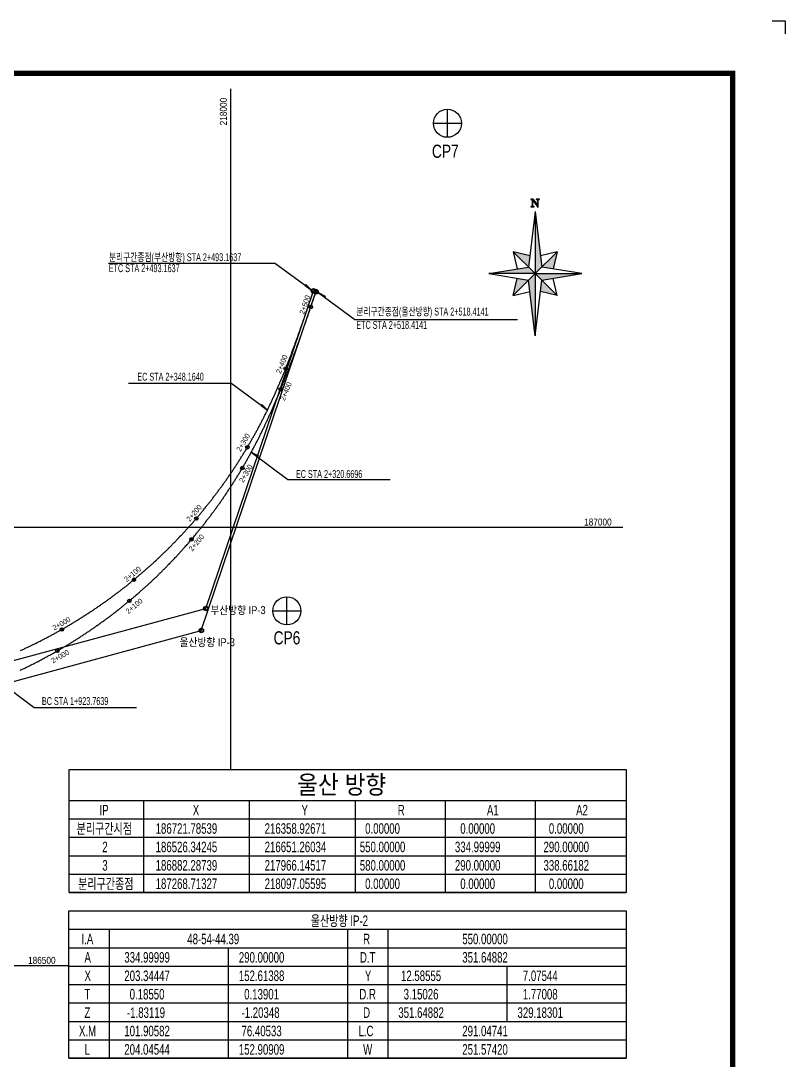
# Model space of a CAD drawing. Header units: inches. Extents: x 0 to 2523, y 0 to 1782.
# Drawn here: x 1651 to 2523, y 596 to 1782 of the extents above; entities that cross this region are included whole.
import ezdxf
from ezdxf.enums import TextEntityAlignment as Align

# ---------------------------------------------------------------- set-up
doc = ezdxf.new("R2010")
doc.units = ezdxf.units.IN
doc.header["$LTSCALE"] = 12
doc.header["$MEASUREMENT"] = 0
for name, color, linetype in [('CA-ALGN-CNTL', 2, 'Continuous'), ('CA-ALGN-STSM', 2, 'Continuous'), ('CA-ALGN-TEXT', 3, 'Continuous'), ('CA-LEAL', 1, 'Continuous'), ('CA-LEAT', 3, 'Continuous'), ('CA-TABL-LIN1', 4, 'Continuous'), ('CA-TABL-LIN2', 1, 'Continuous'), ('CA-TABL-TEX1', 6, 'Continuous'), ('CA-TABL-TEX2', 3, 'Continuous'), ('CV-GRID-LINE', 1, 'Continuous'), ('CV-GRID-TEXT', 4, 'Continuous'), ('CV-SURV-SYMB', 3, 'Continuous'), ('CV-SURV-TEXT', 3, 'Continuous'), ('CX-BORD', 3, 'Continuous'), ('CX-BORD-LIN1', 4, 'Continuous'), ('CX-BORD-LIN2', 3, 'Continuous'), ('CX-BORD-TEX2', 7, 'Continuous'), ('CX-BORD-TEX3', 6, 'Continuous'), ('CX-MISC', 2, 'Continuous'), ('CZ-SYMB', 2, 'Continuous'), ('CZ-TEX1', 6, 'Continuous'), ('CZ-TEX3', 2, 'Continuous')]:
    doc.layers.add(name, color=color, linetype=linetype)
doc.styles.add('GHG1', font='Dotum.ttf')
doc.styles.add('GHS', font='Dotum.ttf')
doc.styles.add('RP2', font='Dotum.ttf')
doc.styles.add('TB_TEXT', font='Dotum.ttf')
doc.styles.add('TB_WBTXT', font='Dotum.ttf')
doc.styles.add('TB_WMTXT', font='Dotum.ttf')

# ---------------------------------------------------------------- blocks, each defined once
blk = doc.blocks.new('CXBLKA1-KHCA-부산~울산109_K2H')
at = {"layer": 'CX-BORD-LIN1', "const_width": 2}
blk.add_lwpolyline([(821, 20), (25, 20), (25, 574), (821, 574)], close=True, dxfattribs=at)
at = {"layer": 'CX-MISC'}
blk.add_line((836, 594), (841, 594), dxfattribs=at)
blk.add_lwpolyline([(836, 594), (841, 594), (841, 589)], dxfattribs=at)
at = {"layer": 'CX-BORD-LIN1', "style": 'TB_TEXT'}
for tag, height, p in [('TR_RNUM4', 3, (310.11, 46.64)), ('TR_RDAT4', 3.5, (342.5, 47)), ('TR_DGN4', 3.5, (484.12, 47)), ('TR_CHK4', 3.5, (524.12, 47)), ('TR_APP4', 3.5, (564.12, 47)), ('TR_RNUM3', 3, (310.11, 40.64)), ('TR_RDAT3', 3.5, (342.5, 41)), ('TR_DGN3', 3.5, (484.12, 41)), ('TR_CHK3', 3.5, (524.12, 41)), ('TR_APP3', 3.5, (564.12, 41)), ('TR_RNUM2', 3, (310.11, 34.64)), ('TR_RDAT2', 3.5, (342.5, 35)), ('TR_DGN2', 3.5, (484.12, 35)), ('TR_CHK2', 3.5, (524.12, 35)), ('TR_APP2', 3.5, (564.12, 35)), ('TR_RNUM1', 3, (310.11, 28.64)), ('TR_RDAT1', 3.5, (342.5, 29)), ('TR_DGN1', 3.5, (484.12, 29)), ('TR_CHK1', 3.5, (524.12, 29)), ('TR_APP1', 3.5, (564.12, 29))]:
    blk.add_attdef(tag, text='', height=height, dxfattribs=at).set_placement(p, align=Align.MIDDLE_CENTER)
for tag, p in [('TR_RCON4', (367.3, 47)), ('TR_RCON3', (367.3, 41)), ('TR_RCON2', (367.3, 35)), ('TR_RCON1', (367.3, 29))]:
    blk.add_attdef(tag, text='', height=3.5, dxfattribs=at).set_placement(p, align=Align.MIDDLE_LEFT)
at = {"layer": 'CX-BORD-LIN2', "style": 'TB_TEXT'}
blk.add_attdef('TD_VERSION', text='', height=3, rotation=90, dxfattribs=at).set_placement((825.5, 68.01), align=Align.MIDDLE_CENTER)
at = {"layer": 'CX-BORD-TEX2', "style": 'TB_WMTXT'}
for tag, height, p in [('TB_CNAME', 5, (40.34, 551.83)), ('TB_CSCOP', 4, (41.63, 543.83))]:
    blk.add_attdef(tag, text='', height=height, dxfattribs=at).set_placement(p, align=Align.BOTTOM_LEFT)
at = {"layer": 'CX-BORD-TEX2', "style": 'TB_WBTXT'}
for tag, height, p in [('TB_MTITIL', 10, (423, 553.33)), ('TB_STITL', 7, (423, 538.33))]:
    blk.add_attdef(tag, text='', height=height, dxfattribs=at).set_placement(p, align=Align.MIDDLE_CENTER)
at = {"layer": 'CX-BORD-TEX3', "style": 'TB_TEXT'}
for tag, height, p in [('TD_DCOMP', 4.5, (242.5, 45)), ('TD_CSECT', 4.5, (636, 45)), ('TD_DNAME_TOP', 4.5, (780, 45)), ('TD_DNAME_MAIN', 4.5, (780, 39.01)), ('TD_CCOMP', 4.5, (242.5, 35)), ('TD_HSCAL', 4.5, (651.7, 35.24)), ('TD_VSCAL', 4.5, (680.78, 35.24)), ('TD_DNAME_BOT', 3, (780, 33.65)), ('TD_CNAME', 4.5, (90, 25.75)), ('TD_FIELD', 4.5, (207.5, 25.53)), ('TD_CSTEP', 4.5, (278.24, 25.53)), ('TD_DWGCODE', 4.5, (666, 25.39)), ('TD_DWGNO', 4.5, (780, 25.39))]:
    blk.add_attdef(tag, text='', height=height, dxfattribs=at).set_placement(p, align=Align.MIDDLE_CENTER)
at = {"layer": 'CX-BORD-TEX3', "style": 'TB_TEXT', "width": 0.9}
blk.add_attdef('TD_CDIST', text='', height=4, dxfattribs=at).set_placement((681, 45), align=Align.MIDDLE_CENTER)

msp = doc.modelspace()

# ---------------------------------------------------------------- hatches: boundary and pattern name
at = {"layer": 'CA-LEAL'}
for points in [[(1982.2, 1474.7), (1975.9, 1481.2), (1975, 1480)], [(1997.2, 1466.8), (1998, 1467.9), (1990, 1472.1)], [(1932.1, 1337.9), (1925.8, 1344.4), (1924.9, 1343.2)], [(1920.8, 1284.5), (1921.7, 1285.6), (1913.6, 1289.8)]]:
    msp.add_hatch(color=1, dxfattribs=at).paths.add_polyline_path(points)

# ---------------------------------------------------------------- linework, layer by layer
at = {"layer": 'CA-ALGN-CNTL', "linetype": 'Continuous'}
for p, q in [((1856.6, 1086.5), (1987.5, 1472.9)), ((1861.9, 1111.6), (1984.7, 1473.9)), ((520.4, 748.4), (1861.9, 1111.6)), ((541.7, 730.6), (1856.6, 1086.5))]:
    msp.add_line(p, q, dxfattribs=at)
at = {"layer": 'CA-ALGN-CNTL'}
for points in [[(1649.8, 1041.1), (1650.7, 1041.6), (1651.7, 1042), (1652.6, 1042.4), (1653.5, 1042.9), (1654.4, 1043.3), (1655.3, 1043.7), (1656.2, 1044.2), (1657.1, 1044.6), (1658, 1045), (1658.9, 1045.5), (1659.8, 1045.9), (1660.7, 1046.3), (1661.6, 1046.8), (1662.4, 1047.2), (1663.3, 1047.7), (1664.2, 1048.1), (1665.1, 1048.6), (1666, 1049), (1666.9, 1049.5), (1667.8, 1049.9), (1668.7, 1050.4), (1669.6, 1050.9), (1670.5, 1051.3), (1671.4, 1051.8), (1672.2, 1052.2), (1673.1, 1052.7), (1674, 1053.2), (1674.9, 1053.6), (1675.8, 1054.1), (1676.7, 1054.6), (1677.6, 1055), (1678.4, 1055.5), (1679.3, 1056), (1680.2, 1056.5), (1681.1, 1056.9), (1681.9, 1057.4), (1682.8, 1057.9), (1683.7, 1058.4), (1684.6, 1058.9), (1685.5, 1059.3), (1686.3, 1059.8), (1687.2, 1060.3), (1688.1, 1060.8), (1688.9, 1061.3), (1689.8, 1061.8), (1690.7, 1062.3), (1691.6, 1062.8), (1692.4, 1063.3), (1693.3, 1063.8), (1694.2, 1064.3), (1695, 1064.8), (1695.9, 1065.3), (1696.7, 1065.8), (1697.6, 1066.3), (1698.5, 1066.8), (1699.3, 1067.3), (1700.2, 1067.8), (1701, 1068.3), (1701.9, 1068.8), (1702.8, 1069.4), (1703.6, 1069.9), (1704.5, 1070.4), (1705.3, 1070.9), (1706.2, 1071.4), (1707, 1072), (1707.9, 1072.5), (1708.7, 1073), (1709.6, 1073.5), (1710.4, 1074.1), (1711.3, 1074.6), (1712.1, 1075.1), (1713, 1075.6), (1713.8, 1076.2), (1714.7, 1076.7), (1715.5, 1077.3), (1716.4, 1077.8), (1717.2, 1078.3), (1718, 1078.9), (1718.9, 1079.4), (1719.7, 1080), (1720.6, 1080.5), (1721.4, 1081.1), (1722.2, 1081.6), (1723.1, 1082.2), (1723.9, 1082.7), (1724.7, 1083.3), (1725.6, 1083.8), (1726.4, 1084.4), (1727.2, 1084.9), (1728.1, 1085.5), (1728.9, 1086), (1729.7, 1086.6), (1730.5, 1087.2), (1731.4, 1087.7), (1732.2, 1088.3), (1733, 1088.9), (1733.8, 1089.4), (1734.7, 1090), (1735.5, 1090.6), (1736.3, 1091.1), (1737.1, 1091.7), (1737.9, 1092.3), (1738.8, 1092.9), (1739.6, 1093.4), (1740.4, 1094), (1740.8, 1094.3), (1741.2, 1094.6), (1742, 1095.2), (1742.8, 1095.8), (1742.8, 1095.8), (1743.6, 1096.4), (1744.4, 1096.9), (1745.3, 1097.5), (1746.1, 1098.1), (1746.9, 1098.7), (1747.7, 1099.3), (1748.5, 1099.9), (1749.3, 1100.5), (1750.1, 1101.1), (1750.9, 1101.7), (1751.7, 1102.3), (1752.5, 1102.9), (1753.3, 1103.5), (1754.1, 1104.1), (1754.9, 1104.7), (1755.7, 1105.3), (1756.5, 1105.9), (1757, 1106.3), (1757.3, 1106.5), (1758.1, 1107.1), (1758.9, 1107.7), (1759.6, 1108.4), (1760.4, 1109), (1761.2, 1109.6), (1761.4, 1109.7), (1761.6, 1109.9), (1762, 1110.2), (1762.8, 1110.8), (1763.6, 1111.4), (1764.4, 1112.1), (1765.1, 1112.7), (1765.9, 1113.3), (1766.7, 1113.9), (1767.5, 1114.6), (1768.3, 1115.2), (1769, 1115.8), (1769.8, 1116.4), (1770.6, 1117.1), (1771.4, 1117.7), (1772.1, 1118.3), (1772.9, 1119), (1773.7, 1119.6), (1774.5, 1120.3), (1775.2, 1120.9), (1776, 1121.5), (1776.8, 1122.2), (1777.5, 1122.8), (1778.3, 1123.5), (1779, 1124.1), (1779.8, 1124.8), (1780.6, 1125.4), (1781.3, 1126.1), (1782.1, 1126.7), (1782.8, 1127.4), (1783.6, 1128), (1784.4, 1128.7), (1785.1, 1129.3), (1785.9, 1130), (1786.6, 1130.6), (1787.4, 1131.3), (1788.1, 1132), (1788.9, 1132.6), (1789.6, 1133.3), (1790.4, 1134), (1791.1, 1134.6), (1791.8, 1135.3), (1792.6, 1136), (1793.3, 1136.6), (1794.1, 1137.3), (1794.8, 1138), (1795.5, 1138.7), (1796.3, 1139.3), (1797, 1140), (1797.8, 1140.7), (1798.5, 1141.4), (1799.2, 1142), (1800, 1142.7), (1800.7, 1143.4), (1801.4, 1144.1), (1802.1, 1144.8), (1802.9, 1145.5), (1803.6, 1146.2), (1804.3, 1146.9), (1805, 1147.5), (1805.8, 1148.2), (1806.1, 1148.6), (1806.5, 1148.9), (1807.2, 1149.6), (1807.9, 1150.3), (1808.6, 1151), (1809.3, 1151.7), (1810.1, 1152.4), (1810.8, 1153.1), (1811.5, 1153.8), (1812.2, 1154.5), (1812.9, 1155.2), (1813.6, 1155.9), (1814.3, 1156.6), (1815, 1157.3), (1815.7, 1158.1), (1816.4, 1158.8), (1817.1, 1159.5), (1817.8, 1160.2), (1818.5, 1160.9), (1819.2, 1161.6), (1819.9, 1162.3), (1820.6, 1163.1), (1821.3, 1163.8), (1822, 1164.5), (1822.7, 1165.2), (1823.4, 1165.9), (1824.1, 1166.7), (1824.8, 1167.4), (1825.5, 1168.1), (1826.2, 1168.8), (1826.8, 1169.6), (1827.5, 1170.3), (1828.2, 1171), (1828.9, 1171.8), (1829.6, 1172.5), (1829.8, 1172.8), (1830.2, 1173.2), (1830.9, 1174), (1831.6, 1174.7), (1832.3, 1175.4), (1832.9, 1176.2), (1833.6, 1176.9), (1834, 1177.3), (1834.3, 1177.7), (1835, 1178.4), (1835.6, 1179.2), (1836.3, 1179.9), (1837, 1180.6), (1837.6, 1181.4), (1838.3, 1182.1), (1838.9, 1182.9), (1839.6, 1183.6), (1840.3, 1184.4), (1840.9, 1185.1), (1841.6, 1185.9), (1841.9, 1186.3), (1842.2, 1186.7), (1842.6, 1187), (1842.9, 1187.4), (1843.5, 1188.2), (1844.2, 1188.9), (1844.8, 1189.7), (1845.5, 1190.5), (1846.1, 1191.2), (1846.8, 1192), (1847.4, 1192.7), (1848.1, 1193.5), (1848.7, 1194.3), (1849.4, 1195), (1850, 1195.8), (1850.6, 1196.6), (1851.3, 1197.4), (1851.9, 1198.1), (1852.5, 1198.9), (1853.2, 1199.7), (1853.8, 1200.4), (1854.4, 1201.2), (1855.1, 1202), (1855.7, 1202.8), (1856.3, 1203.6), (1856.9, 1204.3), (1857.6, 1205.1), (1858.2, 1205.9), (1858.8, 1206.7), (1859.4, 1207.5), (1860.1, 1208.3), (1860.7, 1209), (1861.3, 1209.8), (1861.9, 1210.6), (1862.5, 1211.4), (1863.1, 1212.2), (1863.7, 1213), (1864.3, 1213.8), (1864.9, 1214.6), (1865.6, 1215.4), (1866.2, 1216.2), (1866.8, 1217), (1867.4, 1217.8), (1868, 1218.6), (1868.6, 1219.4), (1869.2, 1220.2), (1869.8, 1221), (1870.4, 1221.8), (1870.9, 1222.6), (1871.5, 1223.4), (1872.1, 1224.2), (1872.7, 1225), (1873.3, 1225.8), (1873.9, 1226.6), (1874.5, 1227.4), (1875.1, 1228.2), (1875.6, 1229.1), (1876.2, 1229.9), (1876.8, 1230.7), (1877.4, 1231.5), (1878, 1232.3), (1878.5, 1233.1), (1879.1, 1234), (1879.7, 1234.8), (1880.2, 1235.6), (1880.8, 1236.4), (1881.4, 1237.2), (1882, 1238.1), (1882.5, 1238.9), (1883.1, 1239.7), (1883.6, 1240.5), (1884.2, 1241.4), (1884.8, 1242.2), (1885.3, 1243), (1885.9, 1243.9), (1886.4, 1244.7), (1887, 1245.5), (1887.5, 1246.4), (1888.1, 1247.2), (1888.6, 1248), (1889.2, 1248.9), (1889.7, 1249.7), (1890.3, 1250.5), (1890.8, 1251.4), (1891.4, 1252.2), (1891.9, 1253.1), (1892.5, 1253.9), (1893, 1254.7), (1893.5, 1255.6), (1894.1, 1256.4), (1894.6, 1257.3), (1895.1, 1258.1), (1895.7, 1259), (1896.2, 1259.8), (1896.7, 1260.7), (1897.2, 1261.5), (1897.8, 1262.4), (1898.3, 1263.2), (1898.8, 1264.1), (1899.3, 1264.9), (1899.7, 1265.5), (1899.9, 1265.8), (1900.4, 1266.6), (1900.9, 1267.5), (1901.4, 1268.4), (1901.9, 1269.2), (1902.4, 1270.1), (1902.9, 1270.9), (1903.4, 1271.8), (1903.9, 1272.7), (1904.5, 1273.5), (1905, 1274.4), (1905.5, 1275.3), (1906, 1276.1), (1906.5, 1277), (1907, 1277.9), (1907.5, 1278.7), (1908, 1279.6), (1908.4, 1280.5), (1908.9, 1281.3), (1909.4, 1282.2), (1909.9, 1283.1), (1910.4, 1283.9), (1910.9, 1284.8), (1911.4, 1285.7), (1911.9, 1286.6), (1912.3, 1287.4), (1912.8, 1288.3), (1913.3, 1289.2), (1913.6, 1289.8), (1913.8, 1290.1), (1914.3, 1291), (1914.7, 1291.8), (1915.2, 1292.7), (1915.7, 1293.6), (1916.1, 1294.5), (1916.6, 1295.4), (1917.1, 1296.3), (1917.5, 1297.1), (1918, 1298), (1918.5, 1298.9), (1918.9, 1299.8), (1919.4, 1300.7), (1919.8, 1301.6), (1920.3, 1302.5), (1920.8, 1303.4), (1921.2, 1304.2), (1921.7, 1305.1), (1922.1, 1306), (1922.6, 1306.9), (1923, 1307.8), (1923.5, 1308.7), (1923.9, 1309.6), (1924.3, 1310.5), (1924.8, 1311.4), (1925.2, 1312.3), (1925.7, 1313.2), (1926.1, 1314.1), (1926.5, 1315), (1927, 1315.9), (1927.4, 1316.8), (1927.9, 1317.7), (1928.3, 1318.6), (1928.7, 1319.5), (1929.1, 1320.4), (1929.6, 1321.3), (1930, 1322.2), (1930.4, 1323.1), (1930.8, 1324), (1931.3, 1324.9), (1931.7, 1325.8), (1932.1, 1326.7), (1932.5, 1327.7), (1932.9, 1328.6), (1933.4, 1329.5), (1933.8, 1330.4), (1934.2, 1331.3), (1934.6, 1332.2), (1935, 1333.1), (1935.4, 1334), (1935.8, 1334.9), (1936.3, 1335.8), (1936.7, 1336.8), (1937.1, 1337.7), (1937.5, 1338.6), (1937.9, 1339.5), (1938.3, 1340.4), (1938.7, 1341.3), (1939.1, 1342.3), (1939.5, 1343.2), (1939.9, 1344.1), (1940.3, 1345), (1940.7, 1345.9), (1941.1, 1346.8), (1941.5, 1347.8), (1941.8, 1348.7), (1942, 1349.1), (1942.2, 1349.6), (1942.6, 1350.5), (1943, 1351.4), (1943.4, 1352.4), (1943.8, 1353.3), (1944.2, 1354.2), (1944.6, 1355.1), (1945, 1356.1), (1945.3, 1357), (1945.7, 1357.9), (1946.1, 1358.8), (1946.5, 1359.7), (1946.9, 1360.7), (1947.2, 1361.6), (1947.6, 1362.5), (1948, 1363.5), (1948.4, 1364.4), (1948.7, 1365.3), (1949.1, 1366.2), (1949.3, 1366.7), (1949.5, 1367.2), (1949.9, 1368.1), (1950, 1368.6), (1950.2, 1369), (1950.6, 1369.9), (1951, 1370.9), (1951.3, 1371.8), (1951.5, 1372.3), (1951.7, 1372.7), (1952.1, 1373.7), (1952.4, 1374.6), (1952.8, 1375.5), (1953, 1376), (1953.2, 1376.5), (1953.5, 1377.4), (1953.9, 1378.3), (1954.3, 1379.3), (1954.6, 1380.2), (1955, 1381.1), (1955.3, 1382.1), (1955.7, 1383), (1956.1, 1383.9), (1956.4, 1384.9), (1956.8, 1385.8), (1957.1, 1386.7), (1957.5, 1387.7), (1957.8, 1388.6), (1958.2, 1389.5), (1958.5, 1390.5), (1958.9, 1391.4), (1959.2, 1392.3), (1959.6, 1393.3), (1959.9, 1394.2), (1960.3, 1395.1), (1960.6, 1396.1), (1961, 1397), (1961.3, 1398), (1961.7, 1398.9), (1962, 1399.8), (1962.4, 1400.8), (1962.7, 1401.7), (1963.1, 1402.7), (1963.4, 1403.6), (1963.7, 1404.5), (1964.1, 1405.5), (1964.4, 1406.4), (1964.8, 1407.4), (1965.1, 1408.3), (1965.5, 1409.2), (1965.8, 1410.2), (1966.1, 1411.1), (1966.5, 1412.1), (1966.8, 1413), (1967.1, 1413.9), (1967.5, 1414.9), (1967.8, 1415.8), (1968.2, 1416.8), (1968.5, 1417.7), (1968.8, 1418.6), (1969.2, 1419.6), (1969.5, 1420.5), (1969.8, 1421.5), (1970.2, 1422.4), (1970.5, 1423.4), (1970.8, 1424.3), (1971.2, 1425.2), (1971.5, 1426.2), (1971.8, 1427.1), (1972.1, 1428.1), (1972.5, 1429), (1972.8, 1430), (1973.1, 1430.9), (1973.5, 1431.9), (1973.8, 1432.8), (1974.1, 1433.7), (1974.4, 1434.7), (1974.8, 1435.6), (1975.1, 1436.6), (1975.1, 1436.6), (1975.4, 1437.5), (1975.8, 1438.5), (1976.1, 1439.4), (1976.4, 1440.4), (1976.7, 1441.3), (1977.1, 1442.3), (1977.4, 1443.2), (1977.7, 1444.1), (1978, 1445.1), (1978.4, 1446), (1978.7, 1447), (1979, 1447.9), (1979.3, 1448.9), (1979.7, 1449.8), (1980, 1450.8), (1980.3, 1451.7), (1980.6, 1452.7), (1980.9, 1453.6), (1981.3, 1454.6), (1981.6, 1455.5), (1981.9, 1456.4), (1982.2, 1457.4), (1982.6, 1458.3), (1982.9, 1459.3), (1983.2, 1460.2), (1983.5, 1461.2), (1983.8, 1462.1), (1984.2, 1463.1), (1984.5, 1464), (1984.8, 1465), (1985.1, 1465.9), (1985.4, 1466.9), (1985.8, 1467.8), (1986.1, 1468.8), (1986.4, 1469.7), (1986.7, 1470.6), (1987.1, 1471.6), (1987.4, 1472.5), (1987.5, 1472.9)], [(1650.2, 1063.6), (1651.1, 1064.1), (1652.1, 1064.5), (1653, 1064.9), (1653.9, 1065.3), (1654.8, 1065.7), (1655.7, 1066.2), (1656.6, 1066.6), (1657.5, 1067), (1658.4, 1067.4), (1659.3, 1067.9), (1660.2, 1068.3), (1661.1, 1068.7), (1662, 1069.1), (1662.9, 1069.6), (1663.8, 1070), (1664.7, 1070.5), (1665.6, 1070.9), (1666.5, 1071.3), (1667.4, 1071.8), (1668.3, 1072.2), (1669.2, 1072.7), (1670.1, 1073.1), (1671, 1073.6), (1671.9, 1074), (1672.8, 1074.5), (1673.7, 1074.9), (1674.6, 1075.4), (1675.4, 1075.8), (1676.3, 1076.3), (1677.2, 1076.7), (1678.1, 1077.2), (1679, 1077.7), (1679.9, 1078.1), (1680.8, 1078.6), (1681.7, 1079.1), (1682.5, 1079.5), (1683.4, 1080), (1684.3, 1080.5), (1685.2, 1080.9), (1686.1, 1081.4), (1686.9, 1081.9), (1687.8, 1082.4), (1688.7, 1082.8), (1689.6, 1083.3), (1690.5, 1083.8), (1691.3, 1084.3), (1692.2, 1084.8), (1693.1, 1085.3), (1693.9, 1085.7), (1694.8, 1086.2), (1695.7, 1086.7), (1696.6, 1087.2), (1697.4, 1087.7), (1698.3, 1088.2), (1699.2, 1088.7), (1700, 1089.2), (1700.9, 1089.7), (1701.8, 1090.2), (1702.6, 1090.7), (1703.5, 1091.2), (1704.4, 1091.7), (1705.2, 1092.2), (1706.1, 1092.7), (1706.9, 1093.2), (1707.8, 1093.8), (1708.7, 1094.3), (1709.5, 1094.8), (1710.4, 1095.3), (1711.2, 1095.8), (1712.1, 1096.3), (1712.9, 1096.9), (1713.8, 1097.4), (1714.6, 1097.9), (1715.5, 1098.4), (1716.3, 1099), (1717.2, 1099.5), (1718, 1100), (1718.9, 1100.5), (1719.7, 1101.1), (1720.6, 1101.6), (1721.4, 1102.1), (1722.3, 1102.7), (1723.1, 1103.2), (1724, 1103.8), (1724.8, 1104.3), (1725.6, 1104.8), (1726.5, 1105.4), (1727.3, 1105.9), (1728.2, 1106.5), (1729, 1107), (1729.8, 1107.6), (1730.7, 1108.1), (1731.5, 1108.7), (1732.3, 1109.2), (1733.2, 1109.8), (1734, 1110.3), (1734.8, 1110.9), (1735.6, 1111.5), (1736.5, 1112), (1737.3, 1112.6), (1738.1, 1113.1), (1739, 1113.7), (1739.8, 1114.3), (1740.6, 1114.8), (1741.4, 1115.4), (1742.2, 1116), (1743.1, 1116.6), (1743.9, 1117.1), (1744.7, 1117.7), (1745.5, 1118.3), (1746.3, 1118.9), (1747.1, 1119.4), (1748, 1120), (1748.8, 1120.6), (1749.6, 1121.2), (1750.4, 1121.8), (1751.2, 1122.4), (1752, 1122.9), (1752.8, 1123.5), (1753.6, 1124.1), (1754.4, 1124.7), (1755.2, 1125.3), (1756, 1125.9), (1756.8, 1126.5), (1757.6, 1127.1), (1758.4, 1127.7), (1759.2, 1128.3), (1760, 1128.9), (1760.8, 1129.5), (1761.6, 1130.1), (1762.4, 1130.7), (1763.2, 1131.3), (1764, 1131.9), (1764.8, 1132.5), (1765.6, 1133.2), (1766.4, 1133.8), (1767.2, 1134.4), (1768, 1135), (1768.8, 1135.6), (1769.6, 1136.2), (1770.3, 1136.8), (1771.1, 1137.5), (1771.9, 1138.1), (1772.7, 1138.7), (1773.5, 1139.3), (1774.2, 1140), (1775, 1140.6), (1775.8, 1141.2), (1776.6, 1141.9), (1777.4, 1142.5), (1778.1, 1143.1), (1778.7, 1143.6), (1778.9, 1143.8), (1779.7, 1144.4), (1780.4, 1145), (1781.2, 1145.7), (1782, 1146.3), (1782.7, 1146.9), (1783.5, 1147.6), (1784.3, 1148.2), (1785, 1148.9), (1785.8, 1149.5), (1786.6, 1150.2), (1787.3, 1150.8), (1788.1, 1151.5), (1788.8, 1152.1), (1789.6, 1152.8), (1790.4, 1153.4), (1791.1, 1154.1), (1791.9, 1154.7), (1792.6, 1155.4), (1793.4, 1156.1), (1794.1, 1156.7), (1794.9, 1157.4), (1795.6, 1158), (1796.4, 1158.7), (1797.1, 1159.4), (1797.9, 1160), (1798.6, 1160.7), (1799.4, 1161.4), (1800.1, 1162), (1800.8, 1162.7), (1801.6, 1163.4), (1802.3, 1164.1), (1803, 1164.7), (1803.8, 1165.4), (1804.5, 1166.1), (1805.3, 1166.8), (1806, 1167.5), (1806.7, 1168.1), (1807.4, 1168.8), (1808.2, 1169.5), (1808.9, 1170.2), (1809.6, 1170.9), (1810.4, 1171.6), (1811.1, 1172.3), (1811.8, 1173), (1812.5, 1173.6), (1813.2, 1174.3), (1814, 1175), (1814.7, 1175.7), (1815.4, 1176.4), (1816.1, 1177.1), (1816.8, 1177.8), (1817.5, 1178.5), (1818.3, 1179.2), (1819, 1179.9), (1819.7, 1180.6), (1820.4, 1181.3), (1821.1, 1182), (1821.8, 1182.8), (1822.5, 1183.5), (1823.2, 1184.2), (1823.9, 1184.9), (1824.6, 1185.6), (1825.3, 1186.3), (1826, 1187), (1826.7, 1187.7), (1827.4, 1188.5), (1828.1, 1189.2), (1828.8, 1189.9), (1829.5, 1190.6), (1830.2, 1191.3), (1830.9, 1192.1), (1831.5, 1192.8), (1832.2, 1193.5), (1832.9, 1194.3), (1833.6, 1195), (1834.3, 1195.7), (1835, 1196.4), (1835.7, 1197.2), (1836.3, 1197.9), (1837, 1198.6), (1837.7, 1199.4), (1838.4, 1200.1), (1839, 1200.9), (1839.7, 1201.6), (1840.4, 1202.3), (1841.1, 1203.1), (1841.7, 1203.8), (1842.4, 1204.6), (1843.1, 1205.3), (1843.7, 1206), (1844.4, 1206.8), (1845.1, 1207.5), (1845.7, 1208.3), (1846.4, 1209), (1847, 1209.8), (1847.7, 1210.5), (1848.4, 1211.3), (1849, 1212.1), (1849.7, 1212.8), (1850.3, 1213.6), (1851, 1214.3), (1851.6, 1215.1), (1852.3, 1215.9), (1852.9, 1216.6), (1853.6, 1217.4), (1854.2, 1218.1), (1854.8, 1218.9), (1855.5, 1219.7), (1856.1, 1220.4), (1856.8, 1221.2), (1857.4, 1222), (1858, 1222.7), (1858.7, 1223.5), (1859.3, 1224.3), (1860, 1225.1), (1860.6, 1225.8), (1861.2, 1226.6), (1861.8, 1227.4), (1862.5, 1228.2), (1863.1, 1229), (1863.7, 1229.7), (1864.3, 1230.5), (1865, 1231.3), (1865.6, 1232.1), (1866.2, 1232.9), (1866.8, 1233.7), (1867.4, 1234.4), (1868.1, 1235.2), (1868.7, 1236), (1869.3, 1236.8), (1869.9, 1237.6), (1870.5, 1238.4), (1871.1, 1239.2), (1871.7, 1240), (1872.3, 1240.8), (1872.9, 1241.6), (1873.5, 1242.4), (1874.1, 1243.2), (1874.7, 1244), (1875.3, 1244.8), (1875.9, 1245.6), (1876.5, 1246.4), (1877.1, 1247.2), (1877.7, 1248), (1878.3, 1248.8), (1878.9, 1249.6), (1879.5, 1250.4), (1880.1, 1251.2), (1880.7, 1252), (1881.3, 1252.8), (1881.8, 1253.6), (1882.4, 1254.5), (1883, 1255.3), (1883.6, 1256.1), (1884.2, 1256.9), (1884.7, 1257.7), (1885.3, 1258.5), (1885.9, 1259.4), (1886.5, 1260.2), (1887, 1261), (1887.6, 1261.8), (1888.2, 1262.6), (1888.7, 1263.5), (1889.3, 1264.3), (1889.9, 1265.1), (1890.4, 1265.9), (1891, 1266.8), (1891.5, 1267.6), (1892.1, 1268.4), (1892.7, 1269.3), (1892.9, 1269.7), (1893.2, 1270.1), (1893.8, 1270.9), (1894.3, 1271.8), (1894.9, 1272.6), (1895.4, 1273.4), (1896, 1274.3), (1896.5, 1275.1), (1897.1, 1275.9), (1897.6, 1276.8), (1898.2, 1277.6), (1898.7, 1278.5), (1899.2, 1279.3), (1899.8, 1280.1), (1900.3, 1281), (1900.8, 1281.8), (1901.4, 1282.7), (1901.9, 1283.5), (1902.4, 1284.4), (1903, 1285.2), (1903.5, 1286.1), (1904, 1286.9), (1904.5, 1287.8), (1905.1, 1288.6), (1905.6, 1289.5), (1906.1, 1290.3), (1906.6, 1291.2), (1907.2, 1292), (1907.7, 1292.9), (1908.2, 1293.8), (1908.7, 1294.6), (1909.2, 1295.5), (1909.7, 1296.3), (1910.2, 1297.2), (1910.7, 1298.1), (1911.2, 1298.9), (1911.7, 1299.8), (1912.2, 1300.6), (1912.7, 1301.5), (1913.2, 1302.4), (1913.7, 1303.2), (1914.2, 1304.1), (1914.7, 1305), (1915.2, 1305.8), (1915.7, 1306.7), (1916.2, 1307.6), (1916.7, 1308.5), (1917.2, 1309.3), (1917.7, 1310.2), (1918.2, 1311.1), (1918.6, 1312), (1919.1, 1312.8), (1919.6, 1313.7), (1920.1, 1314.6), (1920.6, 1315.5), (1921, 1316.3), (1921.5, 1317.2), (1922, 1318.1), (1922.5, 1319), (1922.9, 1319.9), (1923.4, 1320.8), (1923.9, 1321.6), (1924.3, 1322.5), (1924.8, 1323.4), (1925.3, 1324.3), (1925.7, 1325.2), (1926.2, 1326.1), (1926.6, 1327), (1927.1, 1327.9), (1927.5, 1328.7), (1928, 1329.6), (1928.4, 1330.5), (1928.9, 1331.4), (1929.3, 1332.3), (1929.8, 1333.2), (1930.2, 1334.1), (1930.7, 1335), (1931.1, 1335.9), (1931.6, 1336.8), (1932, 1337.7), (1932.4, 1338.6), (1932.5, 1338.7), (1932.9, 1339.5), (1933.3, 1340.4), (1933.7, 1341.3), (1934.2, 1342.2), (1934.6, 1343.1), (1935, 1344), (1935.5, 1344.9), (1935.9, 1345.8), (1936.3, 1346.7), (1936.7, 1347.6), (1937.1, 1348.5), (1937.6, 1349.4), (1938, 1350.4), (1938.4, 1351.3), (1938.8, 1352.2), (1939.2, 1353.1), (1939.6, 1354), (1940.1, 1354.9), (1940.5, 1355.8), (1940.9, 1356.7), (1941.3, 1357.6), (1941.7, 1358.6), (1942.1, 1359.5), (1942.5, 1360.4), (1942.9, 1361.3), (1943.3, 1362.2), (1943.7, 1363.1), (1944.1, 1364.1), (1944.4, 1364.8), (1944.5, 1365), (1944.9, 1365.9), (1945.2, 1366.6), (1945.3, 1366.8), (1945.4, 1367.1), (1945.7, 1367.7), (1946.1, 1368.6), (1946.2, 1368.9), (1946.4, 1369.4), (1946.4, 1369.6), (1946.8, 1370.5), (1947.2, 1371.4), (1947.6, 1372.3), (1947.8, 1372.8), (1948, 1373.3), (1948.4, 1374.2), (1948.8, 1375.1), (1949.1, 1376), (1949.5, 1377), (1949.9, 1377.9), (1950.3, 1378.8), (1950.7, 1379.7), (1951, 1380.7), (1951.4, 1381.6), (1951.8, 1382.5), (1952.2, 1383.4), (1952.5, 1384.4), (1952.9, 1385.3), (1953.3, 1386.2), (1953.6, 1387.2), (1954, 1388.1), (1954.4, 1389), (1954.7, 1389.9), (1955.1, 1390.9), (1955.5, 1391.8), (1955.8, 1392.7), (1956.2, 1393.7), (1956.6, 1394.6), (1956.9, 1395.5), (1957.3, 1396.5), (1957.6, 1397.4), (1958, 1398.3), (1958.3, 1399.3), (1958.7, 1400.2), (1959.1, 1401.1), (1959.4, 1402.1), (1959.8, 1403), (1960.1, 1404), (1960.5, 1404.9), (1960.8, 1405.8), (1961.2, 1406.8), (1961.5, 1407.7), (1961.9, 1408.6), (1962.2, 1409.6), (1962.6, 1410.5), (1962.9, 1411.5), (1963.2, 1412.4), (1963.6, 1413.3), (1963.9, 1414.3), (1964.3, 1415.2), (1964.6, 1416.1), (1965, 1417.1), (1965.3, 1418), (1965.6, 1419), (1966, 1419.9), (1966.3, 1420.8), (1966.7, 1421.8), (1967, 1422.7), (1967.3, 1423.7), (1967.7, 1424.6), (1968, 1425.6), (1968.3, 1426.5), (1968.7, 1427.4), (1969, 1428.4), (1969.3, 1429.3), (1969.7, 1430.3), (1970, 1431.2), (1970.3, 1432.2), (1970.7, 1433.1), (1971, 1434), (1971.3, 1435), (1971.7, 1435.9), (1972, 1436.9), (1972.3, 1437.8), (1972.7, 1438.8), (1973, 1439.7), (1973.3, 1440.7), (1973.6, 1441.6), (1974, 1442.5), (1974.3, 1443.5), (1974.6, 1444.4), (1974.9, 1445.4), (1975.3, 1446.3), (1975.6, 1447.3), (1975.9, 1448.2), (1976.2, 1449.2), (1976.6, 1450.1), (1976.9, 1451.1), (1977.2, 1452), (1977.5, 1452.9), (1977.9, 1453.9), (1978.2, 1454.8), (1978.5, 1455.8), (1978.8, 1456.7), (1979.2, 1457.7), (1979.5, 1458.6), (1979.8, 1459.6), (1980.1, 1460.5), (1980.4, 1461.5), (1980.8, 1462.4), (1981.1, 1463.4), (1981.4, 1464.3), (1981.7, 1465.2), (1982.1, 1466.2), (1982.4, 1467.1), (1982.7, 1468.1), (1983, 1469), (1983.3, 1470), (1983.7, 1470.9), (1984, 1471.9), (1984.3, 1472.8), (1984.6, 1473.8), (1984.7, 1473.9)]]:
    msp.add_lwpolyline(points, dxfattribs=at)
at = {"layer": 'CA-ALGN-STSM', "linetype": 'Continuous'}
for p, q in [((1982.8, 1474.5), (1986.6, 1473.3)), ((1985.6, 1473.6), (1989.4, 1472.3)), ((1979.7, 1456.1), (1983.5, 1454.9)), ((1951, 1386), (1954.8, 1384.6)), ((1945.4, 1362.4), (1949.1, 1360.8)), ((1907.5, 1296.5), (1910.9, 1294.4)), ((1901.7, 1272.8), (1905.2, 1270.8)), ((1849.4, 1215.6), (1852.5, 1213)), ((1844, 1191.7), (1847, 1189.2)), ((1778.4, 1145.9), (1780.9, 1142.8)), ((1773.2, 1121.8), (1775.7, 1118.7)), ((1696.4, 1089.5), (1698.4, 1086)), ((1691.4, 1065), (1693.4, 1061.5))]:
    msp.add_line(p, q, dxfattribs=at)
for centre, radius in [((1984.7, 1473.9), 2.6), ((1984.7, 1473.9), 2.6), ((1984.7, 1473.9), 2.6), ((1984.7, 1473.9), 2), ((1984.7, 1473.9), 2), ((1984.7, 1473.9), 2), ((1984.7, 1473.9), 2), ((1987.5, 1472.9), 2.6), ((1987.5, 1472.9), 2.6), ((1987.5, 1472.9), 2.6), ((1987.5, 1472.9), 2), ((1987.5, 1472.9), 2), ((1987.5, 1472.9), 2), ((1987.5, 1472.9), 2), ((1981.6, 1455.5), 2), ((1952.9, 1385.3), 2), ((1947.2, 1361.6), 2), ((1909.2, 1295.5), 2), ((1903.4, 1271.8), 2), ((1851, 1214.3), 2), ((1845.5, 1190.5), 2), ((1779.7, 1144.4), 2), ((1774.5, 1120.3), 2), ((1861.9, 1111.6), 2.6), ((1861.9, 1111.6), 2), ((1697.4, 1087.7), 2), ((1856.6, 1086.5), 2.6), ((1856.6, 1086.5), 2), ((1692.4, 1063.3), 2)]:
    msp.add_circle(centre, radius, dxfattribs=at)
at = {"layer": 'CA-LEAL', "color": 1}
for p, q in [((1982.2, 1474.7), (1940.3, 1505.7)), ((1990, 1472.1), (2031.8, 1441.1)), ((1932.1, 1337.9), (1890.2, 1368.8)), ((1913.6, 1289.8), (1955.5, 1258.8)), ((1624, 1029.8), (1665.9, 998.8))]:
    msp.add_line(p, q, dxfattribs=at)
for points in [[(1750.6, 1505.7), (1940.3, 1505.7)], [(2031.8, 1441.1), (2217.3, 1441.1)], [(1773.4, 1368.8), (1890.2, 1368.8)], [(1955.5, 1258.8), (2072.3, 1258.8)], [(1665.9, 998.8), (1782.6, 998.8)]]:
    msp.add_lwpolyline(points, dxfattribs=at)
for points in [[(1975, 1480), (1982.2, 1474.7), (1975.9, 1481.2)], [(1997.2, 1466.8), (1990, 1472.1), (1998, 1467.9)], [(1924.9, 1343.2), (1932.1, 1337.9), (1925.8, 1344.4)], [(1920.8, 1284.5), (1913.6, 1289.8), (1921.7, 1285.6)]]:
    msp.add_lwpolyline(points, close=True, dxfattribs=at)
at = {"layer": 'CA-TABL-LIN1', "linetype": 'Continuous'}
for p, q in [((1705.8, 787.6), (1705.8, 928)), ((1705.8, 928), (2341.3, 928)), ((2341.3, 928), (2341.3, 787.6)), ((1705.8, 892.6), (2341.3, 892.6)), ((1705.8, 871.6), (2341.3, 871.6)), ((2341.3, 787.6), (1705.8, 787.6)), ((1705.8, 787.6), (2341.3, 787.6)), ((1705.3, 766.6), (2341.3, 766.6)), ((1705.3, 598.6), (1705.3, 766.6)), ((2341.3, 766.6), (2341.3, 598.6)), ((1705.3, 745.6), (2341.3, 745.6)), ((1751.3, 745.6), (1751.3, 598.6)), ((2023.3, 745.6), (2023.3, 598.6)), ((2069.3, 745.6), (2069.3, 598.6)), ((2341.3, 598.6), (1705.3, 598.6)), ((1705.3, 598.6), (2341.3, 598.6))]:
    msp.add_line(p, q, dxfattribs=at)
at = {"layer": 'CA-TABL-LIN2', "linetype": 'Continuous'}
msp.add_line((1790.5, 892.6), (1790.5, 787.6), dxfattribs=at)
at = {"layer": 'CA-TABL-LIN2'}
for p, q in [((1911.3, 892.6), (1911.3, 787.6)), ((2032.1, 892.6), (2032.1, 787.6)), ((2134.9, 892.6), (2134.9, 787.6)), ((2237.5, 892.6), (2237.5, 787.6)), ((1705.8, 850.6), (2341.3, 850.6)), ((1705.8, 829.6), (2341.3, 829.6)), ((1705.8, 808.6), (2341.3, 808.6)), ((1705.3, 724.6), (2341.3, 724.6)), ((1887.3, 724.6), (1887.3, 598.6)), ((1705.3, 703.6), (2341.3, 703.6)), ((2205.3, 703.6), (2205.3, 640.6)), ((1705.3, 682.6), (2341.3, 682.6)), ((1705.3, 661.6), (2341.3, 661.6)), ((1705.3, 640.6), (2341.3, 640.6)), ((1705.3, 619.6), (2341.3, 619.6))]:
    msp.add_line(p, q, dxfattribs=at)
at = {"layer": 'CV-GRID-LINE', "linetype": 'Continuous'}
for p, q in [((1890.4, 1204.2), (1890.4, 1704.2)), ((1890.4, 1204.2), (1890.4, 1704.2)), ((651.6, 1204.2), (1890.4, 1204.2)), ((1390.4, 1204.2), (1890.4, 1204.2)), ((1890.4, 1204.2), (2337.6, 1204.2)), ((1890.4, 1204.2), (2337.6, 1204.2)), ((1890.4, 928), (1890.4, 1204.2)), ((1890.4, 991.2), (1890.4, 1204.2)), ((390.4, 704.2), (1705.3, 704.2))]:
    msp.add_line(p, q, dxfattribs=at)
at = {"layer": 'CV-SURV-SYMB', "linetype": 'Continuous'}
for p, q in [((2137.5, 1649.1), (2137.5, 1681.1)), ((2121.5, 1665.1), (2153.5, 1665.1)), ((1954.3, 1092.9), (1954.3, 1124.9)), ((1938.3, 1108.9), (1970.3, 1108.9))]:
    msp.add_line(p, q, dxfattribs=at)
for centre in [(2137.5, 1665.1), (1954.3, 1108.9)]:
    msp.add_circle(centre, 16, dxfattribs=at)
at = {"layer": 'CZ-SYMB'}
msp.add_lwpolyline([(2232.7, 1578.6), (2232.7, 1578.1), (2233.6, 1578.1), (2234.2, 1577.7), (2234.2, 1571.3), (2233.9, 1570.5), (2233.4, 1570.3), (2232.7, 1570.2), (2232.7, 1569.6), (2236.3, 1569.6), (2236.3, 1570.2), (2235.6, 1570.2), (2235.2, 1570.4), (2235.1, 1570.6), (2234.9, 1571.1), (2234.9, 1577), (2235, 1577), (2237.7, 1573.4), (2240.4, 1569.8), (2240.5, 1569.5), (2241, 1569.4), (2241, 1577.1), (2241.2, 1577.6), (2241.5, 1577.9), (2241.8, 1578), (2242.4, 1578.1), (2242.4, 1578.6), (2238.9, 1578.6), (2238.9, 1578.1), (2239.3, 1578.1), (2240, 1577.9), (2240.2, 1577.7), (2240.4, 1577.3), (2240.4, 1574.6), (2240.4, 1571.9), (2240.3, 1571.9), (2237.9, 1575.3), (2235.4, 1578.6), (2232.7, 1578.6)], dxfattribs=at)
at = {"layer": 'CZ-SYMB', "linetype": 'Continuous'}
for points in [[(2237.7, 1564.4), (2230.2, 1501.1)], [(2237.7, 1564.4), (2237.7, 1422.8)], [(2237.7, 1564.4), (2245.3, 1501.1)], [(2237.7, 1493.6), (2212.7, 1518.6)], [(2231.8, 1514), (2212.7, 1518.6)], [(2212.7, 1518.6), (2217.2, 1499)], [(2237.7, 1493.6), (2262.8, 1518.6)], [(2262.8, 1518.6), (2243.7, 1514)], [(2262.8, 1518.6), (2258.3, 1499)], [(2184.7, 1493.6), (2230.2, 1501.1)], [(2290.8, 1493.6), (2245.3, 1501.1)], [(2184.7, 1493.6), (2230.2, 1486.1)], [(2237.7, 1493.6), (2184.7, 1493.6)], [(2237.7, 1493.6), (2212.7, 1468.6)], [(2212.7, 1468.6), (2217.2, 1488.2)], [(2237.7, 1422.8), (2230.2, 1486.1)], [(2237.7, 1493.6), (2290.8, 1493.6)], [(2237.7, 1493.6), (2262.8, 1468.6)], [(2237.7, 1422.8), (2245.3, 1486.1)], [(2245.3, 1486.1), (2290.8, 1493.6)], [(2262.8, 1468.6), (2258.3, 1488.2)], [(2212.7, 1468.6), (2231.8, 1473.2)], [(2262.8, 1468.6), (2243.7, 1473.2)]]:
    msp.add_lwpolyline(points, dxfattribs=at)
at = {"layer": 'CZ-SYMB'}
for points in [[(2232.7, 1578.6), (2232.7, 1578.1), (2235.4, 1578.6)], [(2235.4, 1578.6), (2232.7, 1578.1), (2233.6, 1578.1)], [(2234.2, 1577.7), (2235.4, 1578.6), (2233.6, 1578.1)], [(2234.9, 1577), (2235.4, 1578.6), (2234.2, 1577.7)], [(2234.2, 1571.3), (2234.9, 1577), (2234.2, 1577.7)], [(2234.9, 1571.1), (2234.9, 1577), (2234.2, 1571.3)], [(2235, 1577), (2235.4, 1578.6), (2234.9, 1577)], [(2237.7, 1573.4), (2235.4, 1578.6), (2235, 1577)], [(2237.9, 1575.3), (2235.4, 1578.6), (2240.3, 1571.9)], [(2240.3, 1571.9), (2235.4, 1578.6), (2241, 1569.4)], [(2241, 1569.4), (2235.4, 1578.6), (2240.4, 1569.8)], [(2240.4, 1569.8), (2235.4, 1578.6), (2237.7, 1573.4)], [(2238.9, 1578.1), (2239.3, 1578.1), (2238.9, 1578.6)], [(2239.3, 1578.1), (2240, 1577.9), (2238.9, 1578.6)], [(2238.9, 1578.6), (2240, 1577.9), (2242.4, 1578.6)], [(2240, 1577.9), (2240.2, 1577.7), (2242.4, 1578.6)], [(2240.2, 1577.7), (2240.4, 1577.3), (2242.4, 1578.6)], [(2242.4, 1578.6), (2240.4, 1577.3), (2241.5, 1577.9)], [(2241.5, 1577.9), (2240.4, 1577.3), (2241.2, 1577.6)], [(2241.2, 1577.6), (2240.4, 1577.3), (2241, 1577.1)], [(2240.4, 1574.6), (2240.4, 1571.9), (2240.4, 1577.3)], [(2240.4, 1577.3), (2240.4, 1571.9), (2241, 1577.1)], [(2241, 1577.1), (2240.4, 1571.9), (2241, 1569.4)], [(2241.8, 1578), (2242.4, 1578.6), (2241.5, 1577.9)], [(2242.4, 1578.1), (2242.4, 1578.6), (2241.8, 1578)], [(2235.1, 1570.6), (2234.9, 1571.1), (2232.7, 1569.6)], [(2232.7, 1569.6), (2234.9, 1571.1), (2233.4, 1570.3)], [(2235.2, 1570.4), (2235.1, 1570.6), (2232.7, 1569.6)], [(2236.3, 1569.6), (2235.2, 1570.4), (2232.7, 1569.6)], [(2232.7, 1570.2), (2232.7, 1569.6), (2233.4, 1570.3)], [(2233.4, 1570.3), (2234.9, 1571.1), (2233.9, 1570.5)], [(2233.9, 1570.5), (2234.9, 1571.1), (2234.2, 1571.3)], [(2235.6, 1570.2), (2235.2, 1570.4), (2236.3, 1569.6)], [(2236.3, 1570.2), (2235.6, 1570.2), (2236.3, 1569.6)], [(2240.4, 1571.9), (2240.3, 1571.9), (2241, 1569.4)], [(2240.5, 1569.5), (2241, 1569.4), (2240.4, 1569.8)]]:
    msp.add_solid(points, dxfattribs=at)
at = {"layer": 'CZ-SYMB', "linetype": 'Continuous'}
for points in [[(2237.7, 1564.4), (2237.7, 1493.6), (2245.3, 1501.1)], [(2212.7, 1518.6), (2231.8, 1514), (2230.2, 1501.1)], [(2245.3, 1501.1), (2262.8, 1518.6), (2258.3, 1499)], [(2184.7, 1493.6), (2237.7, 1493.6), (2230.2, 1501.1)], [(2212.7, 1468.6), (2230.2, 1486.1), (2217.2, 1488.2)], [(2237.7, 1493.6), (2230.2, 1486.1), (2237.7, 1422.8)], [(2237.7, 1493.6), (2245.3, 1486.1), (2290.8, 1493.6)], [(2245.3, 1486.1), (2243.7, 1473.2), (2262.8, 1468.6)]]:
    msp.add_solid(points, dxfattribs=at)

# ---------------------------------------------------------------- block references
at = {"layer": 'CX-BORD', "xscale": 3, "yscale": 3, "zscale": 3}
msp.add_blockref('CXBLKA1-KHCA-부산~울산109_K2H', (0, 0), dxfattribs=at)

# ---------------------------------------------------------------- texts
at = {"layer": 'CA-ALGN-TEXT', "style": 'RP2'}
for s, rotation, width, p in [('2+500 ', 71.2003, 0.826772, (1974, 1446.6)), ('2+400', 68.2666, 0.815534, (1947.2, 1379)), ('2+400', 67.7826, 0.815534, (1951.8, 1348)), ('2+300', 59.2694, 0.815534, (1901.4, 1290.1)), ('2+300', 59.4759, 0.815534, (1904.5, 1254.6)), ('2+200', 49.3908, 0.815534, (1843.5, 1210.2)), ('2+200', 49.5974, 0.815534, (1846.3, 1176.3)), ('2+100', 39.5123, 0.815534, (1771.6, 1141.6)), ('2+100', 39.7188, 0.815534, (1773.5, 1105.1)), ('2+000', 29.6337, 0.815534, (1689, 1086.4)), ('2+000', 29.8402, 0.815534, (1687.5, 1048.9))]:
    msp.add_text(s, height=6, rotation=rotation, dxfattribs=dict(at, width=width)).set_placement(p)
at = {"layer": 'CA-LEAT', "style": 'GHS', "width": 0.7}
for s, p in [('분리구간종점(부산방향) STA 2+493.1637', (1751.2, 1507.8)), ('ETC STA 2+493.1637', (1751, 1495.3)), ('분리구간종점(울산방향) STA 2+518.4141', (2033.5, 1445.8)), ('ETC STA 2+518.4141', (2033.5, 1430.6)), ('EC STA 2+348.1640', (1783.6, 1371.5)), ('EC STA 2+320.6696', (1964.6, 1260.5)), ('BC STA 1+923.7639', (1674.7, 1001.5))]:
    msp.add_text(s, height=9, rotation=360, dxfattribs=at).set_placement(p)
at = {"layer": 'CA-TABL-TEX1', "style": 'GHS', "width": 0.7}
for s, p in [('IP', (1740.5, 875.6)), ('X', (1846.9, 875.6)), ('Y', (1971, 875.6)), ('R', (2080.8, 875.6)), ('A1', (2182.6, 875.6)), ('A2', (2284.4, 875.6)), ('울산방향 IP-2', (1981.5, 749.4)), ('I.A', (1719.9, 728.6)), ('R', (2041.3, 728.6)), ('A', (1723.3, 707.6)), ('D.T', (2037.7, 707.6)), ('X', (1723.3, 686.6)), ('Y', (2043.3, 686.6)), ('T', (1723.3, 665.6)), ('D.R', (2037, 665.6)), ('Z', (1723.3, 644.6)), ('D', (2041.3, 644.6)), ('X.M', (1717, 623.6)), ('L.C', (2036, 623.6)), ('L', (1723.3, 602.6)), ('W', (2041.3, 602.6))]:
    msp.add_text(s, height=12, rotation=360, dxfattribs=at).set_placement(p)
at = {"layer": 'CA-TABL-TEX2', "style": 'GHS', "width": 0.7}
for s, p in [('분리구간시점', (1714.3, 854.6)), ('186721.78539', (1804.5, 854.6)), ('216358.92671', (1928.9, 854.6)), ('    0.00000', (2031.4, 854.6)), ('   0.00000', (2143, 854.6)), ('   0.00000', (2244.1, 854.6)), ('2', (1743.6, 833.6)), ('186526.34245', (1804.5, 833.6)), ('216651.26034', (1928.9, 833.6)), ('  550.00000', (2031.4, 833.6)), (' 334.99999', (2143, 833.6)), (' 290.00000', (2244.1, 833.6)), ('3', (1743.6, 812.6)), ('186882.28739', (1804.5, 812.6)), ('217966.14517', (1928.9, 812.6)), ('  580.00000', (2031.4, 812.6)), (' 290.00000', (2143, 812.6)), (' 338.66182', (2244.1, 812.6)), ('분리구간종점', (1716, 791.6)), ('187268.71327', (1804.5, 791.6)), ('218097.05595', (1928.9, 791.6)), ('    0.00000', (2031.4, 791.6)), ('   0.00000', (2143, 791.6)), ('   0.00000', (2244.1, 791.6)), ('48-54-44.39', (1840.6, 728.6)), ('   550.00000', (2145.3, 728.6)), ('   334.99999', (1759.6, 707.6)), ('   290.00000', (1890.3, 707.6)), ('   351.64882', (2145.3, 707.6)), ('   203.34447', (1759.6, 686.6)), ('   152.61388', (1890.3, 686.6)), ('    12.58555', (2072.3, 686.6)), ('     7.07544', (2208.3, 686.6)), ('     0.18550', (1759.6, 665.6)), ('     0.13901', (1890.3, 665.6)), ('     3.15026', (2072.3, 665.6)), ('     1.77008', (2208.3, 665.6)), ('    -1.83119', (1759.6, 644.6)), ('    -1.20348', (1890.3, 644.6)), ('   351.64882', (2072.3, 644.6)), ('   329.18301', (2208.3, 644.6)), ('   101.90582', (1759.6, 623.6)), ('    76.40533', (1890.3, 623.6)), ('   291.04741', (2145.3, 623.6)), ('   204.04544', (1759.6, 602.6)), ('   152.90909', (1890.3, 602.6)), ('   251.57420', (2145.3, 602.6))]:
    msp.add_text(s, height=12, rotation=360, dxfattribs=at).set_placement(p)
at = {"layer": 'CV-GRID-TEXT', "linetype": 'Continuous', "style": 'GHS', "width": 0.9}
msp.add_text('218000', height=8, rotation=90, dxfattribs=at).set_placement((1885.8, 1662.7))
for s, p in [('187000', (2293.5, 1206.2)), ('186500', (1658.9, 706.2))]:
    msp.add_text(s, height=8, dxfattribs=at).set_placement(p)
at = {"layer": 'CV-SURV-TEXT', "color": 2, "style": 'GHS', "width": 0.8}
for s, p in [('CP7', (2119.8, 1625.7)), ('CP6', (1939.1, 1070.6))]:
    msp.add_text(s, height=15, dxfattribs=at).set_placement(p)
at = {"layer": 'CZ-TEX1', "style": 'GHG1', "width": 0.9}
msp.add_text('울산 방향', height=21, dxfattribs=at).set_placement((1966, 900.1))
at = {"layer": 'CZ-TEX3', "style": 'GHG1', "width": 0.9}
for s, p in [('부산방향 IP-3', (1867, 1105.2)), ('울산방향 IP-3', (1831.9, 1068.6))]:
    msp.add_text(s, height=9, dxfattribs=at).set_placement(p)

doc.saveas('drawing.dxf')
